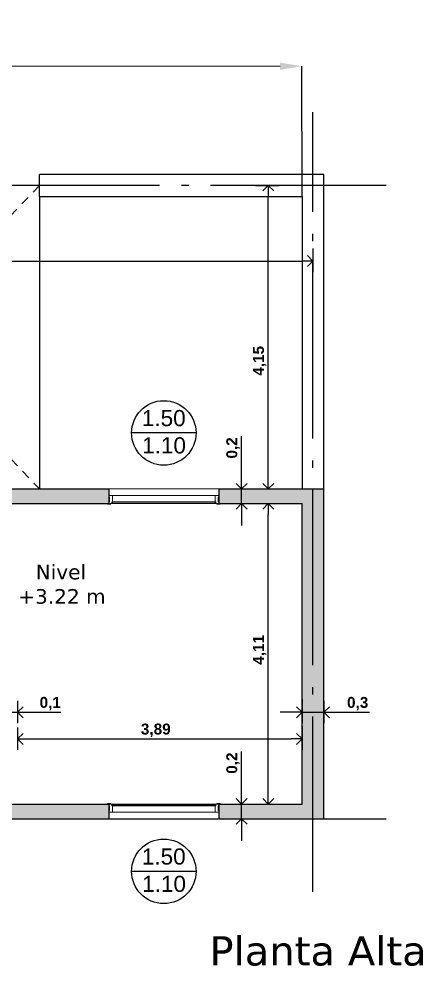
# Model space of a CAD drawing. Header units: millimetres. Extents: x 1515.3 to 1542.6, y 1481.1 to 1546.5.
# Drawn here: x 1537.02 to 1542.55, y 1533.58 to 1546.53 of the extents above; entities that cross this region are included whole.
import ezdxf
from ezdxf.enums import TextEntityAlignment as Align

# ---------------------------------------------------------------- set-up
doc = ezdxf.new("R2010")
doc.units = ezdxf.units.MM
doc.linetypes.add('ACAD_ISO04W100', pattern=[30, 24, -3, 0, -3])
doc.linetypes.add('HIDDEN', pattern=[0.375, 0.25, -0.125])
for name, color, linetype in [('0-Límites', 2, 'Continuous'), ('6 - Pisos', 252, 'Continuous'), ('6-Ejes Mampostería', 7, 'Continuous'), ('6-Muro 30', 10, 'Continuous'), ('6-Revoques', 7, 'Continuous'), ('7-Nomen. Carpintería', 7, 'Continuous')]:
    doc.layers.add(name, color=color, linetype=linetype)
doc.layers.add('7-Ventanas', color=7, linetype='Continuous', lineweight=0)
doc.layers.add('cotas', color=104, linetype='Continuous', lineweight=18)
doc.styles.add('ARIAL', font='ARIAL.TTF')
doc.styles.add('SANSSERIFBOLD', font='sasb____.pfb')
doc.styles.get("Standard").update_dxf_attribs({"font": 'ARIAL.TTF'})
doc.dimstyles.new('cota de flecha 1en100', dxfattribs={"dimtxt": 0.18, "dimasz": 0.15, "dimexe": 0.15, "dimexo": 0, "dimgap": 0.025, "dimtad": 1, "dimtxsty": 'SANSSERIFBOLD', "dimblk": 'OPEN90', "dimcen": 0.3, "dimadec": 0, "dimazin": 0, "dimtfac": 1, "dimtmove": 0, "dimatfit": 3, "dimldrblk": 'OPEN90', "dimfxl": 0, "dimarcsym": 0})
doc.dimstyles.new('ISO-25', dxfattribs={"dimtxt": 2.5, "dimasz": 2.5, "dimexe": 1.25, "dimexo": 0.625, "dimtad": 1, "dimtxsty": 'Standard', "dimcen": 2.5, "dimadec": 0, "dimazin": 0, "dimtfac": 1, "dimtmove": 0, "dimatfit": 3, "dimfxl": 0, "dimarcsym": 0})

# ---------------------------------------------------------------- blocks, each defined once
blk = doc.blocks.new('*D31')
at = {"layer": 'cotas', "color": 0, "linetype": 'Continuous', "lineweight": -2}
for p, q in [((1529.045, 1545.252), (1529.045, 1545.879)), ((1540.895, 1544.102), (1540.894, 1545.882))]:
    blk.add_line(p, q, dxfattribs=at)
at = {"layer": 'cotas', "color": 0, "linetype": 'Continuous', "lineweight": 9}
blk.add_line((1540.594, 1545.882), (1529.345, 1545.879), dxfattribs=at)
at = {"layer": 'cotas', "color": 0, "linetype": 'Continuous'}
for points in [[(1529.345, 1545.929), (1529.345, 1545.829), (1529.045, 1545.879)], [(1540.594, 1545.932), (1540.594, 1545.832), (1540.894, 1545.882)]]:
    blk.add_solid(points, dxfattribs=at)
at = {"layer": 'cotas', "linetype": 'Continuous', "insert": (1534.99, 1546.201), "char_height": 0.5, "attachment_point": 5, "rotation": 0.0124, "style": 'SANSSERIFBOLD'}
blk.add_mtext('11,85', dxfattribs=at)
blk = doc.blocks.new('_Open90')
at = {"color": 0, "linetype": 'ByBlock', "lineweight": -2}
for p, q in [((0, 0), (-1, 0)), ((-0.5, 0.5), (0, 0)), ((0, 0), (-0.5, -0.5))]:
    blk.add_line(p, q, dxfattribs=at)
blk = doc.blocks.new('*D35')
at = {"layer": '6-Ejes Mampostería', "color": 0, "lineweight": -2}
for p, q in [((1537.005, 1536.839), (1537.005, 1536.534)), ((1540.895, 1536.858), (1540.895, 1536.534)), ((1537.155, 1536.684), (1540.745, 1536.684))]:
    blk.add_line(p, q, dxfattribs=at)
at = {"layer": '6-Ejes Mampostería', "color": 0, "lineweight": -2, "xscale": 0.15, "yscale": 0.15, "zscale": 0.15, "rotation": 180}
blk.add_blockref('_Open90', (1537.005, 1536.684), dxfattribs=at)
at = {"layer": '6-Ejes Mampostería', "color": 0, "lineweight": -2, "xscale": 0.15, "yscale": 0.15, "zscale": 0.15}
blk.add_blockref('_Open90', (1540.895, 1536.684), dxfattribs=at)
at = {"layer": '6-Ejes Mampostería', "color": 0, "insert": (1538.895, 1536.802), "char_height": 0.15, "attachment_point": 5, "style": 'SANSSERIFBOLD'}
blk.add_mtext('3,89', dxfattribs=at)
blk = doc.blocks.new('*D36')
at = {"layer": '6-Ejes Mampostería', "color": 0, "lineweight": -2}
for p, q in [((1541.045, 1543.391), (1541.045, 1543.067)), ((1533.345, 1543.372), (1533.345, 1543.067)), ((1533.495, 1543.217), (1540.895, 1543.217))]:
    blk.add_line(p, q, dxfattribs=at)
at = {"layer": '6-Ejes Mampostería', "color": 0, "lineweight": -2, "xscale": 0.15, "yscale": 0.15, "zscale": 0.15, "rotation": 180}
blk.add_blockref('_Open90', (1533.345, 1543.217), dxfattribs=at)
at = {"layer": '6-Ejes Mampostería', "color": 0, "lineweight": -2, "xscale": 0.15, "yscale": 0.15, "zscale": 0.15}
blk.add_blockref('_Open90', (1541.045, 1543.217), dxfattribs=at)
at = {"layer": '6-Ejes Mampostería', "color": 0, "insert": (1535.595, 1543.335), "char_height": 0.15, "attachment_point": 5, "style": 'SANSSERIFBOLD'}
blk.add_mtext('7,7', dxfattribs=at)
blk = doc.blocks.new('*D43')
at = {"layer": '6-Ejes Mampostería', "color": 0, "lineweight": -2}
for p, q in [((1536.905, 1537.222), (1536.905, 1536.898)), ((1537.005, 1537.204), (1537.005, 1536.898)), ((1536.755, 1537.048), (1536.605, 1537.048)), ((1536.905, 1537.048), (1537.005, 1537.048)), ((1537.155, 1537.048), (1537.598, 1537.048))]:
    blk.add_line(p, q, dxfattribs=at)
at = {"layer": '6-Ejes Mampostería', "color": 0, "lineweight": -2, "xscale": 0.15, "yscale": 0.15, "zscale": 0.15}
blk.add_blockref('_Open90', (1536.905, 1537.048), dxfattribs=at)
at = {"layer": '6-Ejes Mampostería', "color": 0, "lineweight": -2, "xscale": 0.15, "yscale": 0.15, "zscale": 0.15, "rotation": 180}
blk.add_blockref('_Open90', (1537.005, 1537.048), dxfattribs=at)
at = {"layer": '6-Ejes Mampostería', "color": 0, "insert": (1537.452, 1537.166), "char_height": 0.15, "attachment_point": 5, "style": 'SANSSERIFBOLD'}
blk.add_mtext('0,1', dxfattribs=at)
blk = doc.blocks.new('*D44')
at = {"layer": '6-Ejes Mampostería', "color": 0, "lineweight": -2}
for p, q in [((1540.895, 1537.222), (1540.895, 1536.898)), ((1541.195, 1537.204), (1541.195, 1536.898)), ((1540.745, 1537.048), (1540.595, 1537.048)), ((1540.895, 1537.048), (1541.195, 1537.048)), ((1541.345, 1537.048), (1541.817, 1537.048))]:
    blk.add_line(p, q, dxfattribs=at)
at = {"layer": '6-Ejes Mampostería', "color": 0, "lineweight": -2, "xscale": 0.15, "yscale": 0.15, "zscale": 0.15}
blk.add_blockref('_Open90', (1540.895, 1537.048), dxfattribs=at)
at = {"layer": '6-Ejes Mampostería', "color": 0, "lineweight": -2, "xscale": 0.15, "yscale": 0.15, "zscale": 0.15, "rotation": 180}
blk.add_blockref('_Open90', (1541.195, 1537.048), dxfattribs=at)
at = {"layer": '6-Ejes Mampostería', "color": 0, "insert": (1541.656, 1537.166), "char_height": 0.15, "attachment_point": 5, "style": 'SANSSERIFBOLD'}
blk.add_mtext('0,3', dxfattribs=at)
blk = doc.blocks.new('*D45')
at = {"layer": '6-Ejes Mampostería', "color": 0, "lineweight": -2}
for p, q in [((1540.26, 1539.902), (1540.584, 1539.902)), ((1540.434, 1535.942), (1540.434, 1539.752)), ((1540.279, 1535.792), (1540.584, 1535.792))]:
    blk.add_line(p, q, dxfattribs=at)
at = {"layer": '6-Ejes Mampostería', "color": 0, "lineweight": -2, "xscale": 0.15, "yscale": 0.15, "zscale": 0.15}
for p, rotation in [((1540.434, 1539.902), 90), ((1540.434, 1535.792), 270)]:
    blk.add_blockref('_Open90', p, dxfattribs=dict(at, rotation=rotation))
at = {"layer": '6-Ejes Mampostería', "color": 0, "insert": (1540.316, 1537.902), "char_height": 0.15, "attachment_point": 5, "rotation": 90, "style": 'SANSSERIFBOLD'}
blk.add_mtext('4,11', dxfattribs=at)
blk = doc.blocks.new('*D46')
at = {"layer": '6-Ejes Mampostería', "color": 0, "lineweight": -2}
for p, q in [((1540.069, 1540.252), (1540.069, 1540.824)), ((1539.914, 1540.102), (1540.219, 1540.102)), ((1540.069, 1539.902), (1540.069, 1540.102)), ((1539.895, 1539.902), (1540.219, 1539.902)), ((1540.069, 1539.752), (1540.069, 1539.602))]:
    blk.add_line(p, q, dxfattribs=at)
at = {"layer": '6-Ejes Mampostería', "color": 0, "lineweight": -2, "xscale": 0.15, "yscale": 0.15, "zscale": 0.15}
for p, rotation in [((1540.069, 1540.102), 270), ((1540.069, 1539.902), 90)]:
    blk.add_blockref('_Open90', p, dxfattribs=dict(at, rotation=rotation))
at = {"layer": '6-Ejes Mampostería', "color": 0, "insert": (1539.951, 1540.663), "char_height": 0.15, "attachment_point": 5, "rotation": 90, "style": 'SANSSERIFBOLD'}
blk.add_mtext('0,2', dxfattribs=at)
blk = doc.blocks.new('*D47')
at = {"layer": '6-Ejes Mampostería', "color": 0, "lineweight": -2}
for p, q in [((1540.069, 1535.942), (1540.069, 1536.514)), ((1539.914, 1535.792), (1540.219, 1535.792)), ((1540.069, 1535.592), (1540.069, 1535.792)), ((1539.895, 1535.592), (1540.219, 1535.592)), ((1540.069, 1535.442), (1540.069, 1535.292))]:
    blk.add_line(p, q, dxfattribs=at)
at = {"layer": '6-Ejes Mampostería', "color": 0, "lineweight": -2, "xscale": 0.15, "yscale": 0.15, "zscale": 0.15}
for p, rotation in [((1540.069, 1535.792), 270), ((1540.069, 1535.592), 90)]:
    blk.add_blockref('_Open90', p, dxfattribs=dict(at, rotation=rotation))
at = {"layer": '6-Ejes Mampostería', "color": 0, "insert": (1539.951, 1536.353), "char_height": 0.15, "attachment_point": 5, "rotation": 90, "style": 'SANSSERIFBOLD'}
blk.add_mtext('0,2', dxfattribs=at)
blk = doc.blocks.new('*D48')
at = {"layer": '6-Ejes Mampostería', "color": 0, "lineweight": -2}
for p, q in [((1540.26, 1544.252), (1540.584, 1544.252)), ((1540.434, 1540.252), (1540.434, 1544.102)), ((1540.279, 1540.102), (1540.584, 1540.102))]:
    blk.add_line(p, q, dxfattribs=at)
at = {"layer": '6-Ejes Mampostería', "color": 0, "lineweight": -2, "xscale": 0.15, "yscale": 0.15, "zscale": 0.15}
for p, rotation in [((1540.434, 1544.252), 90), ((1540.434, 1540.102), 270)]:
    blk.add_blockref('_Open90', p, dxfattribs=dict(at, rotation=rotation))
at = {"layer": '6-Ejes Mampostería', "color": 0, "insert": (1540.316, 1541.854), "char_height": 0.15, "attachment_point": 5, "rotation": 90, "style": 'SANSSERIFBOLD'}
blk.add_mtext('4,15', dxfattribs=at)

msp = doc.modelspace()

# ---------------------------------------------------------------- hatches: boundary and pattern name
at = {"layer": '6-Muro 30'}
h = msp.add_hatch(dxfattribs=at)
h.set_pattern_fill('DOTS', color=256, scale=0.0125, style=0)
h.set_pattern_definition([(0, (-2040.129378, -198.48109), (0.009921875, 0.01984375), [0, -0.01984375])])
h.paths.add_polyline_path([(1529.695, 1535.792), (1529.045, 1535.792), (1529.045, 1535.592), (1529.695, 1535.592)])
h.paths.add_polyline_path([(1533.005, 1535.792), (1531.195, 1535.792), (1531.195, 1535.592), (1533.005, 1535.592)])
h.paths.add_polyline_path([(1538.255, 1535.792), (1533.805, 1535.792), (1533.805, 1535.592), (1538.255, 1535.592)])
h.paths.add_polyline_path([(1541.055, 1540.102), (1539.755, 1540.102), (1539.755, 1539.902), (1540.895, 1539.902), (1540.895, 1535.792), (1539.755, 1535.792), (1539.755, 1535.592), (1541.045, 1535.592)])
h.paths.add_polyline_path([(1541.195, 1540.102), (1541.055, 1540.102), (1541.045, 1535.592), (1541.195, 1535.592)])
h.paths.add_polyline_path([(1538.255, 1540.102), (1536.105, 1540.102), (1536.105, 1539.902), (1538.255, 1539.902)])
h.paths.add_polyline_path([(1535.305, 1540.102), (1533.345, 1540.102), (1533.345, 1540.202), (1533.145, 1540.202), (1533.145, 1539.902), (1535.305, 1539.902)])
h.paths.add_polyline_path([(1533.345, 1541.002), (1533.145, 1541.002), (1533.145, 1540.702), (1533.345, 1540.702)])

# ---------------------------------------------------------------- linework, layer by layer
at = {"layer": '0-Límites', "linetype": 'ACAD_ISO04W100', "ltscale": 0.1}
for p, q in [((1541.045, 1534.592), (1541.045, 1545.252)), ((1541.045, 1534.592), (1541.045, 1545.252)), ((1542.045, 1544.252), (1528.045, 1544.252)), ((1528.045, 1535.592), (1542.045, 1535.592))]:
    msp.add_line(p, q, dxfattribs=at)
at = {"layer": '0-Límites', "linetype": 'HIDDEN', "ltscale": 0.5}
for p, q in [((1533.345, 1544.252), (1537.305, 1540.102)), ((1537.305, 1544.252), (1533.345, 1540.102))]:
    msp.add_line(p, q, dxfattribs=at)
at = {"layer": '6-Revoques'}
for p, q in [((1541.195, 1544.402), (1537.305, 1544.402)), ((1537.305, 1544.102), (1537.305, 1544.402)), ((1541.195, 1540.102), (1541.195, 1544.402)), ((1537.305, 1544.102), (1540.895, 1544.102)), ((1537.305, 1544.102), (1537.305, 1540.102)), ((1540.895, 1544.102), (1540.895, 1540.102)), ((1538.255, 1540.102), (1538.255, 1539.902)), ((1539.755, 1540.102), (1539.755, 1539.902)), ((1541.195, 1535.592), (1541.195, 1540.102)), ((1540.895, 1535.792), (1540.895, 1539.902)), ((1538.255, 1535.792), (1538.255, 1535.592)), ((1539.755, 1535.792), (1539.755, 1535.592)), ((1533.805, 1535.592), (1538.255, 1535.592)), ((1539.755, 1535.592), (1541.195, 1535.592))]:
    msp.add_line(p, q, dxfattribs=at)
at = {"layer": '6-Revoques', "linetype": 'Continuous', "ltscale": 0.1}
for p, q in [((1536.105, 1540.102), (1538.255, 1540.102)), ((1539.755, 1540.102), (1541.195, 1540.102)), ((1536.105, 1539.902), (1538.255, 1539.902)), ((1539.755, 1539.902), (1540.895, 1539.902)), ((1533.805, 1535.792), (1538.255, 1535.792)), ((1539.755, 1535.792), (1540.895, 1535.792))]:
    msp.add_line(p, q, dxfattribs=at)
at = {"layer": '7-Nomen. Carpintería', "color": 1}
for p, q in [((1539.446, 1540.868), (1538.564, 1540.868)), ((1539.446, 1534.873), (1538.564, 1534.873))]:
    msp.add_line(p, q, dxfattribs=at)
at = {"layer": '7-Nomen. Carpintería', "color": 2}
for centre in [(1539.005, 1540.868), (1539.005, 1534.873)]:
    msp.add_circle(centre, 0.441, dxfattribs=at)
at = {"layer": '7-Ventanas', "color": 7}
for p, q in [((1538.255, 1540.102), (1539.755, 1540.102)), ((1538.255, 1535.592), (1539.755, 1535.592))]:
    msp.add_line(p, q, dxfattribs=at)
at = {"layer": '7-Ventanas'}
for p, q in [((1538.302, 1540.012), (1539.708, 1540.012)), ((1539.708, 1539.902), (1538.302, 1539.902)), ((1539.708, 1535.792), (1538.302, 1535.792)), ((1538.302, 1535.683), (1539.708, 1535.683))]:
    msp.add_line(p, q, dxfattribs=at)
at = {"layer": '7-Ventanas', "color": 1}
for p, q in [((1538.294, 1539.926), (1538.294, 1539.921)), ((1539.706, 1539.926), (1538.304, 1539.926)), ((1539.706, 1539.921), (1538.304, 1539.921)), ((1539.716, 1539.926), (1539.716, 1539.921)), ((1538.294, 1535.769), (1538.294, 1535.774)), ((1539.706, 1535.774), (1538.304, 1535.774)), ((1539.706, 1535.769), (1538.304, 1535.769)), ((1539.716, 1535.769), (1539.716, 1535.774))]:
    msp.add_line(p, q, dxfattribs=at)
at = {"layer": '7-Ventanas', "color": 252}
for p, q in [((1538.302, 1539.927), (1539.708, 1539.927)), ((1538.302, 1535.767), (1539.708, 1535.767))]:
    msp.add_line(p, q, dxfattribs=at)
at = {"layer": '7-Ventanas', "color": 251}
for p, q in [((1538.302, 1539.919), (1539.708, 1539.919)), ((1538.302, 1535.776), (1539.708, 1535.776))]:
    msp.add_line(p, q, dxfattribs=at)
at = {"layer": '7-Ventanas', "color": 2}
for points in [[(1538.302, 1540.012), (1538.302, 1540.012), (1538.302, 1540.012), (1538.255, 1540.012), (1538.255, 1539.99), (1538.26, 1539.99), (1538.26, 1539.925), (1538.255, 1539.925), (1538.255, 1539.902), (1538.255, 1539.902), (1538.292, 1539.902), (1538.292, 1539.902), (1538.292, 1539.902), (1538.292, 1539.902), (1538.292, 1539.927), (1538.302, 1539.927), (1538.302, 1539.927), (1538.302, 1539.927), (1538.302, 1540.012)], [(1539.708, 1540.012), (1539.708, 1540.012), (1539.708, 1540.012), (1539.755, 1540.012), (1539.755, 1539.99), (1539.75, 1539.99), (1539.75, 1539.925), (1539.755, 1539.925), (1539.755, 1539.902), (1539.755, 1539.902), (1539.718, 1539.902), (1539.718, 1539.902), (1539.718, 1539.902), (1539.718, 1539.902), (1539.718, 1539.927), (1539.708, 1539.927), (1539.708, 1539.927), (1539.708, 1539.927), (1539.708, 1540.012)], [(1538.235, 1539.902), (1538.28, 1539.902), (1538.28, 1539.892), (1538.235, 1539.892), (1538.235, 1539.902)], [(1539.775, 1539.902), (1539.73, 1539.902), (1539.73, 1539.892), (1539.775, 1539.892), (1539.775, 1539.902)], [(1538.235, 1535.793), (1538.28, 1535.793), (1538.28, 1535.802), (1538.235, 1535.802), (1538.235, 1535.793)], [(1538.302, 1535.683), (1538.302, 1535.683), (1538.302, 1535.683), (1538.255, 1535.683), (1538.255, 1535.705), (1538.26, 1535.705), (1538.26, 1535.77), (1538.255, 1535.77), (1538.255, 1535.792), (1538.255, 1535.792), (1538.292, 1535.792), (1538.292, 1535.792), (1538.292, 1535.792), (1538.292, 1535.792), (1538.292, 1535.767), (1538.302, 1535.767), (1538.302, 1535.767), (1538.302, 1535.767), (1538.302, 1535.683)], [(1539.708, 1535.683), (1539.708, 1535.683), (1539.708, 1535.683), (1539.755, 1535.683), (1539.755, 1535.705), (1539.75, 1535.705), (1539.75, 1535.77), (1539.755, 1535.77), (1539.755, 1535.792), (1539.755, 1535.792), (1539.718, 1535.792), (1539.718, 1535.792), (1539.718, 1535.792), (1539.718, 1535.792), (1539.718, 1535.767), (1539.708, 1535.767), (1539.708, 1535.767), (1539.708, 1535.767), (1539.708, 1535.683)], [(1539.775, 1535.793), (1539.73, 1535.793), (1539.73, 1535.802), (1539.775, 1535.802), (1539.775, 1535.793)]]:
    msp.add_lwpolyline(points, dxfattribs=at)
for points in [[(1538.302, 1539.902), (1538.292, 1539.902), (1538.292, 1539.919), (1538.302, 1539.919)], [(1539.718, 1539.902), (1539.708, 1539.902), (1539.708, 1539.919), (1539.718, 1539.919)], [(1538.302, 1535.792), (1538.292, 1535.792), (1538.292, 1535.776), (1538.302, 1535.776)], [(1539.718, 1535.792), (1539.708, 1535.792), (1539.708, 1535.776), (1539.718, 1535.776)]]:
    msp.add_lwpolyline(points, close=True, dxfattribs=at)
at = {"layer": '7-Ventanas', "color": 1}
for points in [[(1538.304, 1539.926), (1538.294, 1539.926), (1538.294, 1539.921), (1538.304, 1539.921)], [(1539.706, 1539.926), (1539.716, 1539.926), (1539.716, 1539.921), (1539.706, 1539.921)], [(1538.304, 1535.769), (1538.294, 1535.769), (1538.294, 1535.774), (1538.304, 1535.774)], [(1539.706, 1535.769), (1539.716, 1535.769), (1539.716, 1535.774), (1539.706, 1535.774)]]:
    msp.add_lwpolyline(points, dxfattribs=at)

# ---------------------------------------------------------------- texts
at = {"layer": '6 - Pisos', "color": 7, "insert": (1533.503, 1539.066), "char_height": 0.2, "width": 8.94817, "attachment_point": 1}
msp.add_mtext('{\\fVerdana|b0|i0|c0|p34;\\W8.5997;     \\W1;Nivel \\P\\W8.051;     \\W1;+3.22 m}', dxfattribs=at)
at = {"layer": '6-Revoques', "color": 7, "insert": (1539.628, 1533.986), "char_height": 0.4, "width": 1.367794766338193e-13, "attachment_point": 1}
msp.add_mtext('{\\fVerdana|b0|i0|c0|p34;Planta Alta}', dxfattribs=at)
at = {"layer": '7-Nomen. Carpintería', "color": 1, "style": 'ARIAL', "flags": 4}
for tag, p in [('1.50', (1539.004, 1541.071)), ('1.10', (1539.008, 1540.698)), ('1.50', (1539.004, 1535.076)), ('1.10', (1539.008, 1534.702))]:
    msp.add_attdef(tag, text='P1', height=0.2206, dxfattribs=at).set_placement(p, align=Align.MIDDLE_CENTER)

# ---------------------------------------------------------------- dimensions: what is measured, and where the dimension line sits
at = {"layer": '6-Ejes Mampostería'}
for base, p1, p2, picture, middle in [((1540.434, 1544.252), (1540.279, 1540.102), (1540.26, 1544.252), '*D48', (1540.434, 1541.854)), ((1540.069, 1539.902), (1539.914, 1540.102), (1539.895, 1539.902), '*D46', (1540.069, 1540.663)), ((1540.434, 1539.902), (1540.279, 1535.792), (1540.26, 1539.902), '*D45', (1540.434, 1537.902)), ((1540.069, 1535.592), (1539.914, 1535.792), (1539.895, 1535.592), '*D47', (1540.069, 1536.353))]:
    dim = msp.add_linear_dim(base=base, p1=p1, p2=p2, angle=90, dimstyle='cota de flecha 1en100', override={"dimtxt": 0.15, "dimdec": 2}, dxfattribs=at)
    dim.commit()
    dim.dimension.update_dxf_attribs({"geometry": picture, "text_midpoint": middle, "dimtype": 160})
for base, p1, p2, picture, middle in [((1541.045, 1543.217), (1533.345, 1543.372), (1541.045, 1543.391), '*D36', (1535.595, 1543.217)), ((1536.905, 1537.048), (1537.005, 1537.204), (1536.905, 1537.222), '*D43', (1537.452, 1537.048)), ((1540.895, 1537.048), (1541.195, 1537.204), (1540.895, 1537.222), '*D44', (1541.656, 1537.048)), ((1540.895, 1536.684), (1537.005, 1536.839), (1540.895, 1536.858), '*D35', (1538.895, 1536.684))]:
    dim = msp.add_linear_dim(base=base, p1=p1, p2=p2, dimstyle='cota de flecha 1en100', override={"dimtxt": 0.15, "dimdec": 2}, dxfattribs=at)
    dim.commit()
    dim.dimension.update_dxf_attribs({"geometry": picture, "text_midpoint": middle, "dimtype": 160})
at = {"layer": 'cotas', "linetype": 'Continuous'}
dim = msp.add_linear_dim(base=(1529.045, 1545.879), p1=(1540.895, 1544.102), p2=(1529.045, 1545.252), angle=0.0124, dimstyle='ISO-25', override={"dimtxt": 0.5, "dimasz": 0.3, "dimexe": 0, "dimexo": 0, "dimgap": 0.01, "dimzin": 0, "dimtxsty": 'SANSSERIFBOLD', "dimclrt": 256, "dimlwd": 9}, dxfattribs=at)
dim.commit()
dim.dimension.update_dxf_attribs({"geometry": '*D31', "text_midpoint": (1534.99, 1545.881), "dimtype": 160})

doc.saveas('drawing.dxf')
